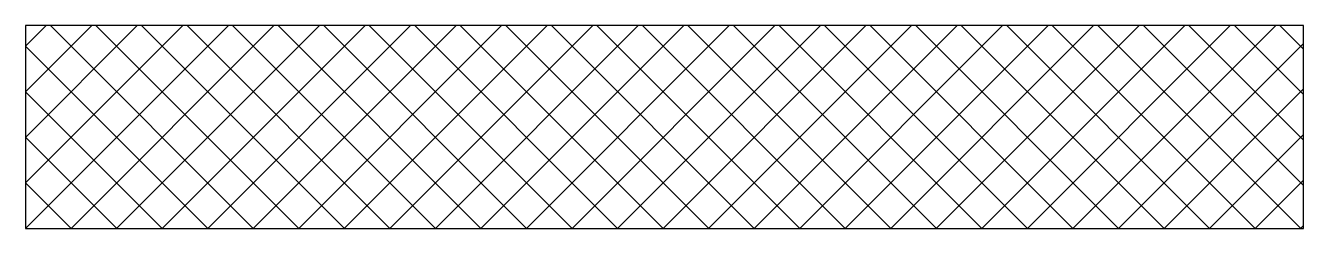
# Model space of a CAD drawing. Header units: millimetres. Extents: x 0 to 63, y 0 to 10.
import ezdxf

# ---------------------------------------------------------------- set-up
doc = ezdxf.new("R2010")
doc.units = ezdxf.units.MM

msp = doc.modelspace()

# ---------------------------------------------------------------- hatches: boundary and pattern name
h = msp.add_hatch()
h.set_pattern_fill('ANSI37', color=256, scale=0.5)
h.paths.add_polyline_path([(63, 0), (63, 10), (0, 10), (0, 0)])

# ---------------------------------------------------------------- linework, layer by layer
msp.add_lwpolyline([(0, 0), (63, 0), (63, 10), (0, 10)], close=True)

doc.saveas('drawing.dxf')
